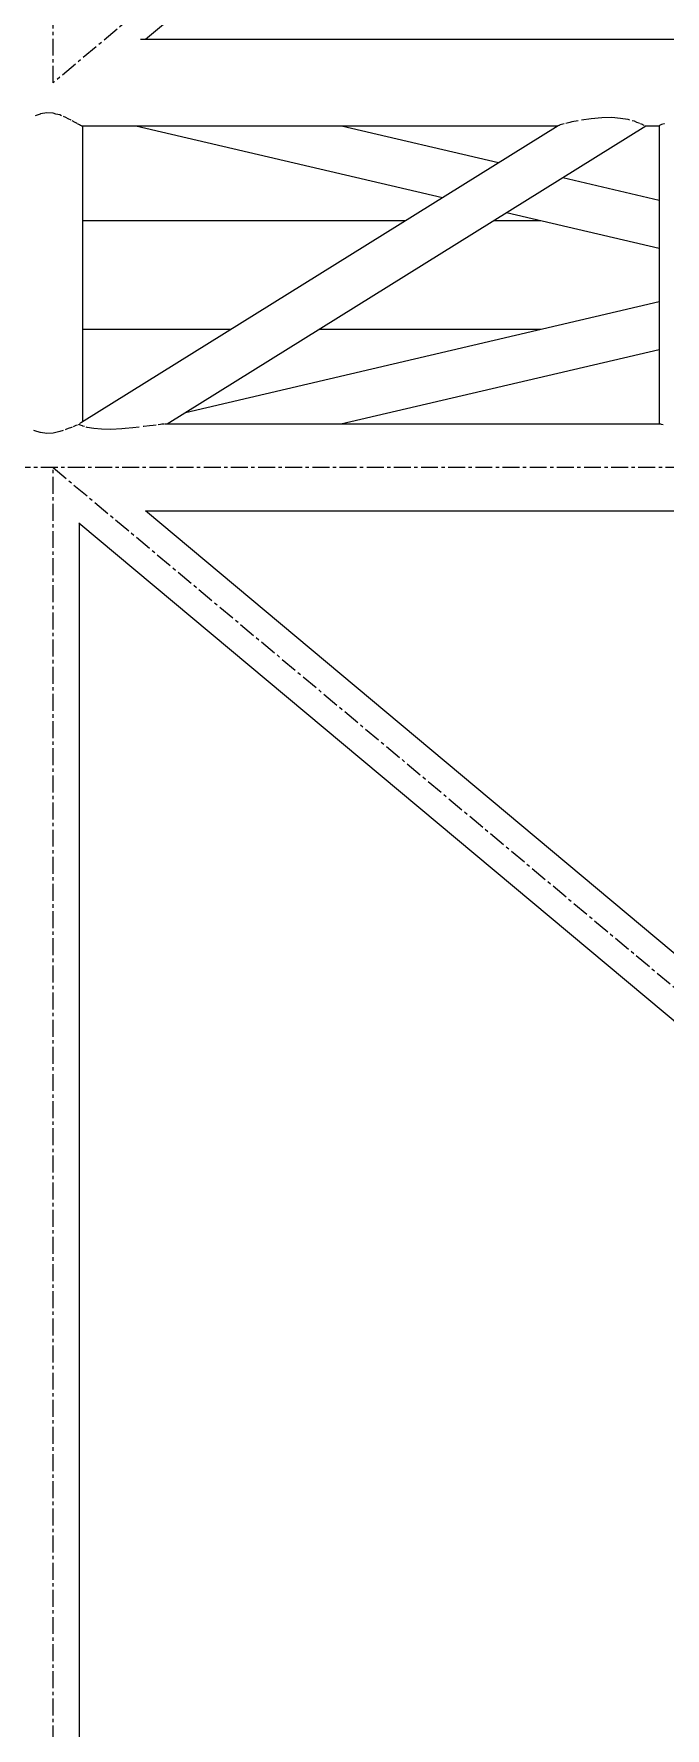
# Model space of a CAD drawing. Header units: millimetres. Extents: x 5143 to 30813, y 232 to 21408.
# Drawn here: x 10087 to 10382, y 13421 to 14213 of the extents above; entities that cross this region are included whole.
import ezdxf

# ---------------------------------------------------------------- set-up
doc = ezdxf.new("R2010")
doc.units = ezdxf.units.MM
doc.header["$LTSCALE"] = 0.25
doc.linetypes.add('CENTER', pattern=[50.8, 31.75, -6.35, 6.35, -6.35])
doc.linetypes.add('XKITLINE00', pattern=[0])

msp = doc.modelspace()

# ---------------------------------------------------------------- linework, layer by layer
at = {"color": 8, "linetype": 'CENTER'}
for p, q in [((11840, 15650.27), (10096.38, 14190.28)), ((10096.38, 14190.27), (10096.38, 15650.27)), ((10454.1, 14010.27), (9008.64, 14010.27)), ((10096.38, 14010.27), (11840, 12550.27)), ((10096.38, 12550.27), (10096.38, 14010.27))]:
    msp.add_line(p, q, dxfattribs=at)
at = {"color": 8, "linetype": 'XKITLINE00'}
for p, q in [((10968.19, 14904.39), (10139.6, 14210.57)), ((10454.1, 14210.57), (10137.23, 14210.57)), ((10090.28, 14175.65), (10088.03, 14174.89)), ((10090.46, 14175.74), (10090.28, 14175.65)), ((10093.35, 14176.24), (10090.46, 14175.74)), ((10096.38, 14176.02), (10093.35, 14176.24)), ((10097.58, 14175.65), (10096.38, 14176.02)), ((10099.42, 14175.24), (10097.58, 14175.65)), ((10100.28, 14174.89), (10099.42, 14175.24)), ((10102.3, 14174.08), (10101.2, 14174.52)), ((10103.38, 14173.42), (10102.3, 14174.08)), ((10104.75, 14172.83), (10103.38, 14173.42)), ((10106.62, 14171.69), (10105.25, 14172.55)), ((10107.05, 14171.52), (10106.62, 14171.69)), ((10107.43, 14171.3), (10107.05, 14171.52)), ((10108.68, 14170.56), (10107.76, 14171.11)), ((10108.68, 14170.56), (10108.71, 14170.53)), ((10109.11, 14170.34), (10108.71, 14170.53)), ((10109.69, 14170.07), (10109.3, 14170.25)), ((10332.43, 14170.1), (10109.62, 14031.37)), ((10332.72, 14170.25), (10332.43, 14170.1)), ((10333.18, 14170.48), (10332.91, 14170.34)), ((10333.43, 14170.53), (10333.18, 14170.48)), ((10335.23, 14171.11), (10333.43, 14170.53)), ((10337.91, 14171.69), (10336.02, 14171.3)), ((10338.84, 14171.95), (10337.91, 14171.69)), ((10341.89, 14172.55), (10338.84, 14171.95)), ((10347.91, 14173.42), (10343.4, 14172.83)), ((10352.95, 14173.92), (10347.91, 14173.42)), ((10357.62, 14173.99), (10352.95, 14173.92)), ((10361.7, 14173.64), (10357.62, 14173.99)), ((10362.68, 14173.42), (10361.7, 14173.64)), ((10365.23, 14173.05), (10362.68, 14173.42)), ((10366.03, 14172.83), (10365.23, 14173.05)), ((10368.1, 14172.27), (10367.08, 14172.55)), ((10369.23, 14171.69), (10368.1, 14172.27)), ((10370.29, 14171.43), (10369.23, 14171.69)), ((10370.57, 14171.3), (10370.29, 14171.43)), ((10371.89, 14170.7), (10370.99, 14171.11)), ((10371.89, 14170.7), (10372.02, 14170.53)), ((10372.67, 14170.34), (10372.02, 14170.53)), ((10373.04, 14170.24), (10372.98, 14170.25)), ((10373.04, 14170.24), (10373.22, 14169.98)), ((10379.88, 14170.25), (10379.77, 14170.14)), ((10379.77, 14170.14), (10379.77, 14030.57)), ((10380.05, 14170.42), (10379.98, 14170.35)), ((10380.53, 14170.55), (10380.05, 14170.42)), ((10380.86, 14170.75), (10380.53, 14170.55)), ((10382.12, 14171.1), (10380.86, 14170.75)), ((10382.24, 14171.11), (10382.12, 14171.1)), ((10109.69, 14170.07), (10109.76, 14169.98)), ((10109.89, 14170), (10109.76, 14169.98)), ((10332.22, 14169.97), (10109.92, 14169.97)), ((10110.03, 14169.97), (10110.03, 14031.63)), ((10278.35, 14136.43), (10135.06, 14169.97)), ((10373.54, 14169.99), (10149.63, 14030.57)), ((10304.6, 14152.78), (10231.13, 14169.97)), ((10373.54, 14169.99), (10373.22, 14169.98)), ((10379.77, 14169.97), (10373.52, 14169.97)), ((10373.54, 14169.99), (10373.53, 14170)), ((10379.77, 14135.18), (10334.61, 14145.75)), ((10261.07, 14125.67), (10110.03, 14125.67)), ((10324.29, 14125.67), (10302.37, 14125.67)), ((10379.77, 14112.69), (10308.36, 14129.4)), ((10379.77, 14087.8), (10158.26, 14035.94)), ((10179.49, 14074.87), (10110.03, 14074.87)), ((10324.55, 14074.87), (10220.78, 14074.87)), ((10379.77, 14065.43), (10230.87, 14030.57)), ((10087.87, 14027.41), (10087.38, 14027.65)), ((10101.12, 14027.65), (10099.42, 14027.09)), ((10102.3, 14028.05), (10102.03, 14027.96)), ((10103.36, 14028.57), (10102.3, 14028.05)), ((10104.89, 14029.06), (10103.36, 14028.57)), ((10105.21, 14029.2), (10104.89, 14029.06)), ((10106.6, 14029.84), (10105.67, 14029.41)), ((10107.05, 14029.95), (10106.6, 14029.84)), ((10107.73, 14030.18), (10107.05, 14029.95)), ((10108.54, 14030.46), (10108.05, 14030.29)), ((10108.68, 14030.6), (10108.54, 14030.46)), ((10108.79, 14030.29), (10108.58, 14030.49)), ((10108.77, 14030.71), (10108.68, 14030.6)), ((10109.07, 14031.1), (10108.84, 14030.8)), ((10108.95, 14030.14), (10108.92, 14030.18)), ((10110.09, 14029.86), (10108.95, 14030.14)), ((10108.98, 14030.97), (10108.96, 14030.96)), ((10109.57, 14031.34), (10109.07, 14031.1)), ((10110.32, 14029.66), (10110.09, 14029.86)), ((10111.1, 14029.42), (10110.32, 14029.66)), ((10112.32, 14029.04), (10111.78, 14029.2)), ((10115.33, 14028.6), (10112.32, 14029.04)), ((10118.91, 14028.19), (10115.33, 14028.6)), ((10123.37, 14028.14), (10118.91, 14028.19)), ((10128.47, 14028.43), (10123.37, 14028.14)), ((10130.02, 14028.6), (10128.47, 14028.43)), ((10133.69, 14028.88), (10130.02, 14028.6)), ((10136.56, 14029.2), (10133.69, 14028.88)), ((10138.72, 14029.45), (10138.44, 14029.42)), ((10141.37, 14029.86), (10138.72, 14029.45)), ((10143.17, 14030.02), (10141.37, 14029.86)), ((10144.49, 14030.18), (10143.17, 14030.02)), ((10146.63, 14030.44), (10145.41, 14030.29)), ((10147.12, 14030.52), (10146.63, 14030.44)), ((10148.5, 14030.54), (10147.12, 14030.52)), ((10379.85, 14030.57), (10148.78, 14030.57)), ((10380.05, 14030.53), (10379.91, 14030.54)), ((10380.52, 14030.52), (10380.05, 14030.53)), ((10380.86, 14030.41), (10380.52, 14030.52)), ((10381.62, 14030.29), (10380.86, 14030.41)), ((10090.27, 14026.75), (10087.87, 14027.41)), ((10090.46, 14026.67), (10090.27, 14026.75)), ((10093.35, 14026.24), (10090.46, 14026.67)), ((10096.38, 14026.44), (10093.35, 14026.24)), ((10097.55, 14026.75), (10096.38, 14026.44)), ((10099.42, 14027.09), (10097.55, 14026.75)), ((11763.8, 12629.97), (10139.58, 13989.99)), ((10454.1, 13989.97), (10139.6, 13989.97)), ((11763.8, 12598.19), (10108.39, 13984.33)), ((10108.56, 13984.18), (10108.56, 12576.36))]:
    msp.add_line(p, q, dxfattribs=at)
for centre in [(10096.38, 14190.28), (10096.38, 14190.27), (10096.38, 14010.27), (10096.38, 14010.27)]:
    msp.add_circle(centre, 0.05, dxfattribs=at)

doc.saveas('drawing.dxf')
